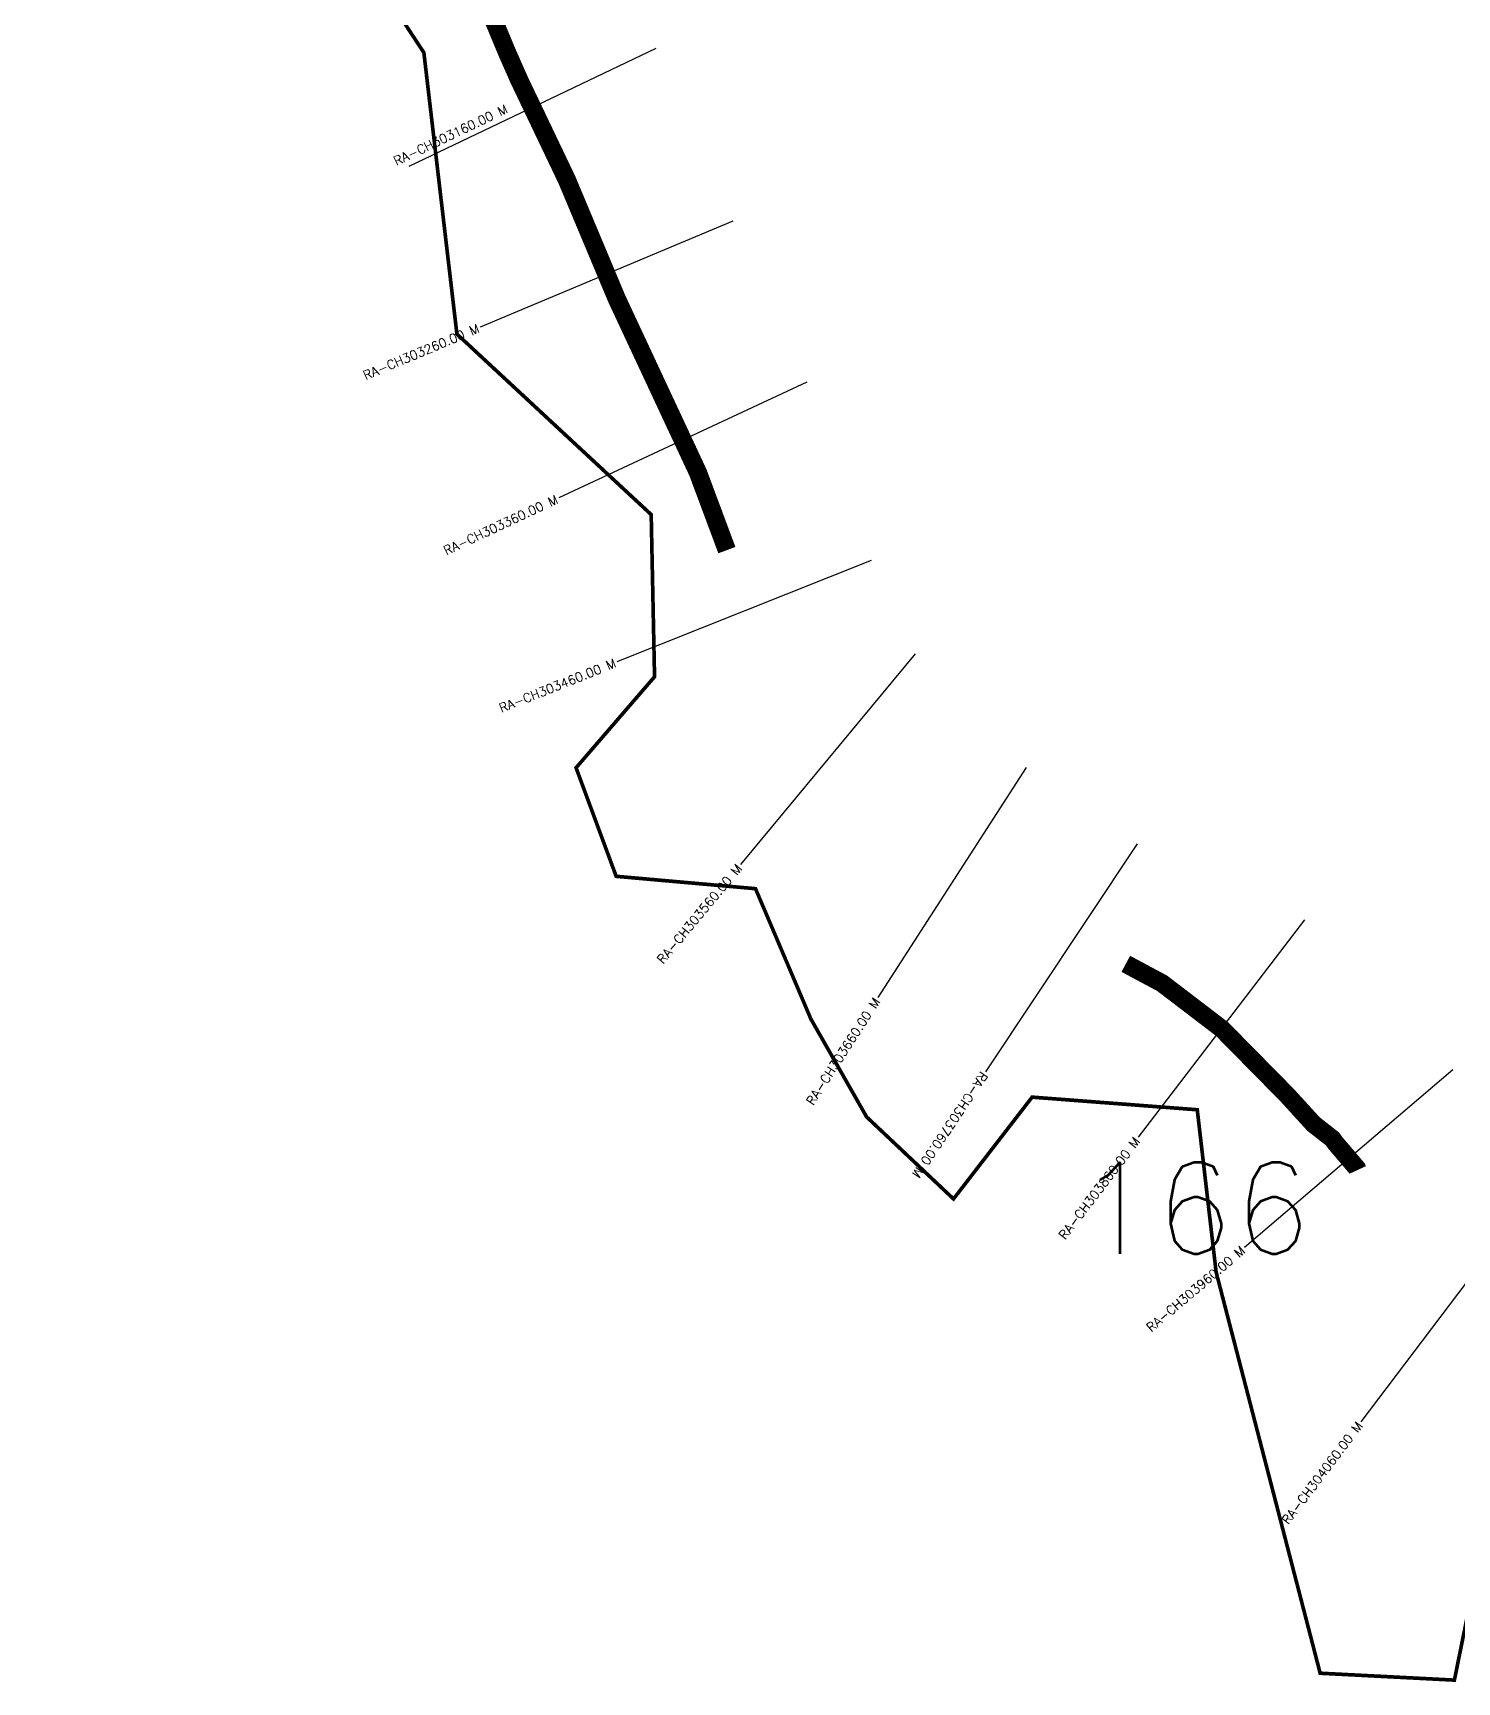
# Model space of a CAD drawing. Header units: metres. Extents: x 283995 to 287027, y 2012771 to 2015601.
# Drawn here: x 284659 to 285439, y 2013752 to 2014656 of the extents above; entities that cross this region are included whole.
import ezdxf
from ezdxf.enums import TextEntityAlignment as Align

# ---------------------------------------------------------------- set-up
doc = ezdxf.new("R2010")
doc.units = ezdxf.units.M
doc.header["$MEASUREMENT"] = 0
for name, color, linetype in [('ARTIFICIALLY PROTECTED', 4, 'Continuous'), ('CS', 134, 'Continuous'), ('CSMark', 6, 'Continuous')]:
    doc.layers.add(name, color=color, linetype=linetype)
doc.styles.get("Standard").update_dxf_attribs({"font": 'simplex.shx'})

msp = doc.modelspace()

# ---------------------------------------------------------------- linework, layer by layer
at = {"color": 6, "const_width": 2, "flags": 128}
msp.add_lwpolyline([(285452.97, 2013827.12), (285438, 2013753.25), (285364.46, 2013757.03), (285307.46, 2013976.79), (285297.12, 2014065.74), (285206.64, 2014072.66), (285163.57, 2014016.88), (285115.95, 2014061.82), (285085.42, 2014115.47), (285055.08, 2014186.87), (284978.74, 2014193.64), (284956.76, 2014253.11), (284999.76, 2014302.97), (284997.92, 2014391.83), (284891.47, 2014490.73), (284873.37, 2014644.92), (284820.5, 2014725.46), (284781.8, 2014808.8), (284660.26, 2014821.99), (284662.67, 2014856)], dxfattribs=at)
at = {"layer": 'ARTIFICIALLY PROTECTED', "const_width": 10, "flags": 128}
for points in [[(284909.88, 2014666.82), (284918.83, 2014645.28), (284925.51, 2014630.16), (284951.76, 2014575.17), (284979.12, 2014509.97), (285023.55, 2014414.83), (285039.39, 2014372.36)], [(285257.97, 2014145.69), (285277.88, 2014135.03), (285310.61, 2014110.04), (285334.13, 2014086.17), (285346.54, 2014073.57), (285355.23, 2014064.04), (285360.84, 2014057.89), (285371.1, 2014049.87), (285372.85, 2014047.51), (285384.53, 2014033.79), (285385.01, 2014032.75)]]:
    msp.add_lwpolyline(points, dxfattribs=at)
at = {"layer": 'CS'}
for p, q in [((285000.47, 2014647.23), (284865.1, 2014582.6)), ((285042.57, 2014552.59), (284904.25, 2014494.56)), ((285083.14, 2014464.46), (284947.23, 2014400.99)), ((285118.5, 2014366.76), (284979.18, 2014311.16)), ((285142.64, 2014315.47), (285046.79, 2014200.09)), ((285203.41, 2014253.28), (285122.11, 2014127.22)), ((285264.25, 2014211.41), (285181.05, 2014086.6)), ((285355.81, 2014169.89), (285264.77, 2014050.67)), ((285437.24, 2014087.58), (285323.01, 2013990.36)), ((285477.23, 2014014.42), (285386.76, 2013894.78))]:
    msp.add_line(p, q, dxfattribs=at)

# ---------------------------------------------------------------- texts
at = {"insert": (285231.07, 2014036.85), "char_height": 50, "attachment_point": 1}
msp.add_mtext_dynamic_manual_height_columns('166', width=84.3741, gutter_width=1, heights=[74.19], dxfattribs=at)
at = {"layer": 'CSMark'}
for s, rotation, p in [('RA-CH303160.00 M', 25.52276, (284918.78, 2014614.5)), ('RA-CH303260.00 M', 22.76039, (284903.33, 2014494.17)), ('RA-CH303360.00 M', 25.03167, (284946.33, 2014400.57)), ('RA-CH303460.00 M', 21.75621, (284978.25, 2014310.79)), ('RA-CH303560.00 M', 50.28451, (285046.15, 2014199.32)), ('RA-CH303660.00 M', 57.17824, (285121.57, 2014126.38)), ('RA-CH303860.00 M', 52.63295, (285264.17, 2014049.88)), ('RA-CH303960.00 M', 40.39992, (285322.25, 2013989.71)), ('RA-CH304060.00 M', 52.90207, (285386.15, 2013893.98))]:
    msp.add_text(s, height=5, rotation=rotation, dxfattribs=at).set_placement(p, align=Align.MIDDLE_RIGHT)
msp.add_text('RA-CH303760.00 M', height=5, rotation=236.31216, dxfattribs=at).set_placement((285180.5, 2014085.77), align=Align.MIDDLE_LEFT)

doc.saveas('drawing.dxf')
